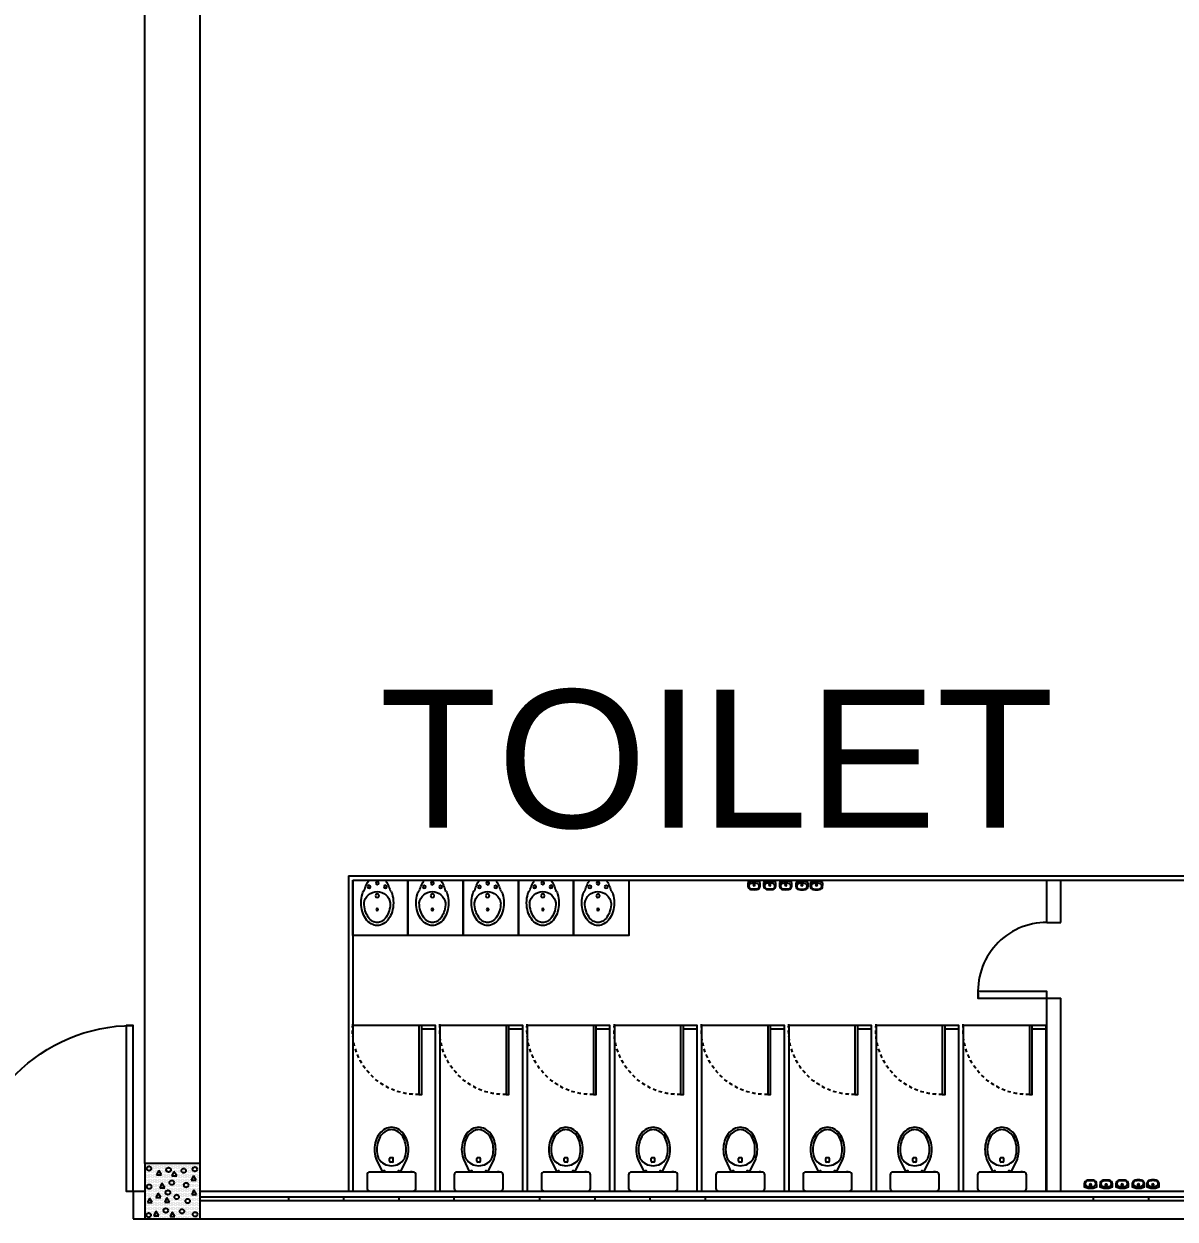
# Model space of a CAD drawing. Header units: feet. Extents: x 200 to 992, y 45 to 257.
# Drawn here: x 361.43 to 403.15, y 87.88 to 131.17 of the extents above; entities that cross this region are included whole.
import ezdxf

# ---------------------------------------------------------------- set-up
doc = ezdxf.new("R2010")
doc.units = ezdxf.units.FT
doc.header["$MEASUREMENT"] = 0
doc.linetypes.add('DASHED', pattern=[0.75, 0.5, -0.25])
for name, color, linetype in [('beampillar', 80, 'Continuous'), ('Cotas', 253, 'Continuous'), ('hatch pillar', 20, 'Continuous'), ('OP-MOB-FIJO', 3, 'Continuous'), ('prep side', 220, 'Continuous'), ('wall', 24, 'Continuous'), ('washrooms', 4, 'Continuous'), ('windows', 241, 'Continuous')]:
    doc.layers.add(name, color=color, linetype=linetype)
doc.styles.get("Standard").update_dxf_attribs({"font": 'arial.ttf'})

# ---------------------------------------------------------------- blocks, each defined once
blk = doc.blocks.new('WC-P02')
for p, q in [((59, 144), (59, 116)), ((69, 154), (89, 154)), ((99, 144), (99, 116)), ((69, 106), (89, 106))]:
    blk.add_line(p, q)
blk.add_lwpolyline([(-161, 475, 0.414214), (-191, 445), (-191, 295, 0.414214), (-161, 265), (319, 265, 0.414214), (349, 295), (349, 445, 0.414214), (319, 475)], format="xyb", close=True)
blk.add_lwpolyline([(-133, 265), (-133, 259), (-145, 259), (-147, 261), (-149, 262), (-151, 262), (-159, 262), (-159, 265)])
for points in [[(-21, 265), (-91, 121, 0.010294), (-94, 111, 0.077224), (-109, 15, 0.077224), (-94, -81, 0.087), (-54, -158, 0.105687), (9, -212, 0.124183), (79, -230, 0.124183), (148, -212, 0.105687), (212, -158, 0.087), (252, -81, 0.077224), (267, 15, 0.077224), (252, 111, 0.010294), (248, 121), (179, 265)], [(-83, 15, 0.077224), (-70, -74, 0.087), (-34, -142, 0.105687), (22, -189, 0.124183), (79, -204, 0.124183), (136, -189, 0.105687), (191, -142, 0.087), (227, -74, 0.077224), (241, 15, 0.077224), (227, 103, 0.018244), (221, 118, 0.018244)], [(-64, 118, 0.018244), (-70, 103, 0.077224), (-83, 15, 0.077224)]]:
    blk.add_lwpolyline(points, format="xyb")
for centre in [(-1, 250), (159, 250)]:
    blk.add_circle(centre, 4)
for centre, radius, start, end in [((78, 25), 170, 32.9845, 146.7928), ((69, 144), 10, 90, 180), ((89, 144), 10, 0, 90), ((69, 116), 10, 180, 270), ((89, 116), 10, 270, 360)]:
    blk.add_arc(centre, radius, start, end)
blk = doc.blocks.new('*U30')
at = {"layer": 'Cotas'}
for p, q in [((1.505, -2.837), (1.005, -2.837)), ((1.505, -2.977), (1.005, -2.977))]:
    blk.add_line(p, q, dxfattribs=at)
blk.add_lwpolyline([(1.005, -2.977), (0.902, -2.977), (0.902, -0.476), (1.005, -0.476)], close=True, dxfattribs=at)
at = {"layer": 'Cotas', "linetype": 'DASHED', "ltscale": 0.25}
blk.add_arc((0.838, -2.817), 2.342, 88.4173, 185.0331, dxfattribs=at)
at = {"layer": 'prep side', "linetype": 'ByBlock'}
blk.add_lwpolyline([(1.505, 3.023), (1.505, -2.977), (-1.495, -2.977), (-1.495, 3.023)], close=True, dxfattribs=at)
at = {"layer": 'OP-MOB-FIJO', "xscale": -0.003281818591755336, "yscale": 0.003281818591755336, "zscale": 0.003281818591755336}
blk.add_blockref('WC-P02', (0.167, 1.465), dxfattribs=at)
blk = doc.blocks.new('*U31')
at = {"layer": 'washrooms', "color": 0, "linetype": 'ByBlock', "lineweight": -2, "transparency": 16777216}
for p in [(0, 0), (3.16, 0), (6.32, 0), (9.48, 0), (12.64, 0), (15.8, 0), (18.96, 0), (22.12, 0)]:
    blk.add_blockref('*U30', p, dxfattribs=at)
blk = doc.blocks.new('AS3')
for p, q in [((-0.161, 0.16), (-0.148, 0.148)), ((-0.161, 0.16), (-0.161, 0.16)), ((0.161, 0.16), (0.148, 0.148)), ((-0.093, 0.03), (0.093, 0.03)), ((-0.093, 0.03), (0.093, 0.03))]:
    blk.add_line(p, q)
for centre, radius in [((0, 0.368), 0.0125), ((0, 0.21), 0.021), ((-0.094, 0.106), 0.0175), ((0, 0.065), 0.0175), ((0.094, 0.106), 0.0175)]:
    blk.add_circle(centre, radius)
for centre, radius, start, end in [((0, 0.417), 0.135, 90, 120.1667), ((0, 0.417), 0.135, 59.8333, 90), ((0.091, 0.317), 0.273, 144.5247, 163.5541), ((0.091, 0.317), 0.238, 144.5247, 163.5541), ((0.035, 0.357), 0.205, 120.1667, 144.5247), ((0.035, 0.357), 0.17, 120.1667, 144.5247), ((0, 0.417), 0.0996, 90, 120.1667), ((0, 0.417), 0.0996, 59.8333, 90), ((-0.035, 0.357), 0.17, 35.4753, 59.8333), ((-0.035, 0.357), 0.205, 35.4753, 59.8333), ((-0.091, 0.317), 0.238, 16.4459, 35.4753), ((-0.091, 0.317), 0.273, 16.4459, 35.4753), ((0.179, 0.291), 0.365, 163.5541, 180), ((0.179, 0.291), 0.365, 180, 196.4459), ((0.179, 0.291), 0.33, 163.5541, 180), ((-0.001, 0.313), 0.152, 188.2378, 351.7622), ((-0.179, 0.291), 0.33, 0, 16.4459), ((-0.179, 0.291), 0.365, 0, 16.4459), ((-0.179, 0.291), 0.365, 343.5541, 360), ((0.091, 0.265), 0.273, 196.4459, 202.604), ((0.221, 0.248), 0.383, 195.1598, 214.6695), ((-0.221, 0.248), 0.383, 325.3305, 344.8402), ((-0.091, 0.265), 0.273, 337.396, 343.5541)]:
    blk.add_arc(centre, radius, start, end)
blk = doc.blocks.new('12door')
at = {"layer": 'prep side'}
for points in [[(3437.495, 2668.251), (3437.495, 2662.251), (3437.245, 2662.251), (3437.245, 2668.251)], [(3448.995, 2662.251), (3448.995, 2668.251), (3449.245, 2668.251), (3449.245, 2662.251)]]:
    blk.add_lwpolyline(points, close=True, dxfattribs=at)
for centre, start, end in [((3437.245, 2668.251), 270, 360), ((3449.245, 2668.251), 180, 270)]:
    blk.add_arc(centre, 6, start, end, dxfattribs=at)
blk = doc.blocks.new('hatchedpillar')
at = {"layer": 'hatch pillar', "linetype": 'ByBlock', "true_color": 0xf4ee51}
h = blk.add_hatch(dxfattribs=at)
h.set_pattern_fill('DOTS', color=41, scale=0.74)
h.set_pattern_definition([(0, (163.9823, -164.541804), (0.023125, 0.04625), [0, -0.04625])])
h.paths.add_polyline_path([(367.8, 89.876), (365.8, 89.876), (365.8, 87.876), (367.8, 87.876)])
at = {"layer": 'hatch pillar', "linetype": 'Continuous', "lineweight": -3, "ltscale": 2}
for p, q in [((366.321, 89.636), (366.244, 89.474)), ((366.422, 89.474), (366.321, 89.636)), ((366.244, 89.474), (366.422, 89.474)), ((366.87, 89.605), (366.792, 89.443)), ((366.792, 89.443), (366.97, 89.443)), ((366.97, 89.443), (366.87, 89.605)), ((367.577, 89.446), (367.5, 89.284)), ((367.5, 89.284), (367.677, 89.284)), ((367.677, 89.284), (367.577, 89.446)), ((366.298, 88.818), (366.221, 88.656)), ((366.398, 88.656), (366.298, 88.818)), ((366.437, 89.173), (366.36, 89.011)), ((366.36, 89.011), (366.537, 89.011)), ((366.537, 89.011), (366.437, 89.173)), ((367.591, 88.931), (367.514, 88.769)), ((367.514, 88.769), (367.691, 88.769)), ((367.691, 88.769), (367.591, 88.931)), ((365.987, 88.635), (365.91, 88.473)), ((365.91, 88.473), (366.088, 88.473)), ((366.088, 88.473), (365.987, 88.635)), ((366.221, 88.656), (366.398, 88.656)), ((366.615, 88.656), (366.537, 88.494)), ((366.537, 88.494), (366.715, 88.494)), ((366.715, 88.494), (366.615, 88.656)), ((366.221, 88.162), (366.144, 88)), ((366.144, 88), (366.321, 88)), ((366.321, 88), (366.221, 88.162)), ((366.808, 88.132), (366.731, 87.97)), ((366.731, 87.97), (366.908, 87.97)), ((366.908, 87.97), (366.808, 88.132))]:
    blk.add_line(p, q, dxfattribs=at)
for centre in [(365.969, 89.707), (366.677, 89.659), (367.225, 89.628), (367.63, 89.686), (366.792, 89.196), (365.976, 89.051), (366.653, 88.841), (366.97, 88.679), (367.312, 89.108), (367.368, 88.529), (365.955, 88.021), (366.576, 88.186), (367.163, 88.155), (367.637, 88.049)]:
    blk.add_circle(centre, 0.0821, dxfattribs=at)

msp = doc.modelspace()

# ---------------------------------------------------------------- linework, layer by layer
at = {"layer": 'beampillar', "linetype": 'ByBlock'}
for p, q in [((365.8173, 89.8907), (365.8173, 254.41766)), ((367.8173, 89.8907), (367.8173, 254.41766)), ((365.39425, 87.8907), (453.29065, 87.8907))]:
    msp.add_line(p, q, dxfattribs=at)
msp.add_lwpolyline([(365.8173, 87.8907), (367.8173, 87.8907), (367.8173, 89.8907), (365.8173, 89.8907)], close=True, dxfattribs=at)
at = {"layer": 'prep side', "linetype": 'ByBlock'}
msp.add_line((365.39425, 88.8907), (365.39425, 87.8853), dxfattribs=at)
at = {"layer": 'wall', "linetype": 'ByBlock'}
for p, q in [((365.14425, 88.8907), (365.8173, 88.8907)), ((367.8173, 88.8907), (407.3173, 88.8907)), ((365.39425, 87.8907), (457.29065, 87.8907))]:
    msp.add_line(p, q, dxfattribs=at)
at = {"layer": 'washrooms', "linetype": 'ByBlock'}
for p, q in [((373.19008, 100.31421), (373.19008, 88.88736)), ((373.19008, 100.31421), (456.29065, 100.31421)), ((373.35075, 100.15421), (373.35008, 88.88736)), ((373.35075, 100.15421), (456.29065, 100.15421)), ((387.8108, 100.11986), (387.66519, 100.06704)), ((387.98887, 100.11986), (387.8108, 100.11986)), ((388.11503, 100.06704), (387.98887, 100.11986)), ((388.37929, 100.12154), (388.23368, 100.06872)), ((388.55736, 100.12154), (388.37929, 100.12154)), ((388.68352, 100.06872), (388.55736, 100.12154)), ((388.95872, 100.11986), (388.81311, 100.06704)), ((389.13679, 100.11986), (388.95872, 100.11986)), ((389.26295, 100.06704), (389.13679, 100.11986)), ((389.54713, 100.11506), (389.40152, 100.06223)), ((389.7252, 100.11506), (389.54713, 100.11506)), ((389.85136, 100.06223), (389.7252, 100.11506)), ((390.07285, 100.11506), (389.92725, 100.06223)), ((390.25092, 100.11506), (390.07285, 100.11506)), ((390.37708, 100.06223), (390.25092, 100.11506)), ((398.50314, 98.62545), (398.50314, 100.15994)), ((399.00314, 98.62545), (399.00314, 100.15994)), ((398.50314, 98.62545), (399.00314, 98.62545)), ((398.50314, 88.8907), (398.50314, 96.12545)), ((398.50314, 95.87545), (399.00314, 95.87545)), ((399.00314, 88.8907), (399.00314, 95.87545)), ((400.00166, 88.9803), (399.85605, 89.03312)), ((400.17973, 88.9803), (400.00166, 88.9803)), ((400.30589, 89.03312), (400.17973, 88.9803)), ((400.57015, 88.97862), (400.42454, 89.03144)), ((400.74822, 88.97862), (400.57015, 88.97862)), ((400.87438, 89.03144), (400.74822, 88.97862)), ((401.14958, 88.9803), (401.00397, 89.03312)), ((401.32765, 88.9803), (401.14958, 88.9803)), ((401.45381, 89.03312), (401.32765, 88.9803)), ((401.738, 88.9851), (401.59239, 89.03793)), ((401.91607, 88.9851), (401.738, 88.9851)), ((402.04223, 89.03793), (401.91607, 88.9851)), ((402.26372, 88.9851), (402.11811, 89.03793)), ((402.44179, 88.9851), (402.26372, 88.9851)), ((402.56795, 89.03793), (402.44179, 88.9851))]:
    msp.add_line(p, q, dxfattribs=at)
for points in [[(373.35075, 100.15421), (375.35075, 100.15421), (375.35075, 98.15421), (373.35075, 98.15421)], [(375.35075, 100.15421), (377.35075, 100.15421), (377.35075, 98.15421), (375.35075, 98.15421)], [(377.35075, 100.15421), (379.35075, 100.15421), (379.35075, 98.15421), (377.35075, 98.15421)], [(379.35075, 100.15421), (381.35075, 100.15421), (381.35075, 98.15421), (379.35075, 98.15421)], [(381.35075, 100.15421), (383.35075, 100.15421), (383.35075, 98.15421), (381.35075, 98.15421)]]:
    msp.add_lwpolyline(points, close=True, dxfattribs=at)
at = {"layer": 'washrooms'}
msp.add_lwpolyline([(396.00314, 96.12545), (396.00314, 95.87545), (398.50314, 95.87545), (398.50314, 96.12545)], close=True, dxfattribs=at)
for centre, radius in [((387.73011, 100.05552), 0.015), ((388.2986, 100.0572), 0.015), ((388.87803, 100.05552), 0.015), ((389.46644, 100.05071), 0.015), ((389.99216, 100.05071), 0.015), ((387.89011, 99.98452), 0.023), ((388.4586, 99.9862), 0.023), ((389.03803, 99.98452), 0.023), ((389.62644, 99.97971), 0.023), ((390.15216, 99.97971), 0.023), ((399.92097, 89.04464), 0.015), ((400.08097, 89.11564), 0.023), ((400.48946, 89.04296), 0.015), ((400.64946, 89.11396), 0.023), ((401.06889, 89.04464), 0.015), ((401.22889, 89.11564), 0.023), ((401.65731, 89.04945), 0.015), ((401.81731, 89.12045), 0.023), ((402.18303, 89.04945), 0.015), ((402.34303, 89.12045), 0.023)]:
    msp.add_circle(centre, radius, dxfattribs=at)
for centre, radius, start, end in [((388.93416, 100.01598), 1.27, 177.695928, 183.354057), ((387.7945, 99.93829), 0.096, 110.423625, 261.892865), ((387.89011, 99.68152), 0.37, 90, 110.423625), ((387.89011, 99.68152), 0.37, 69.576375, 90), ((387.98572, 99.93829), 0.096, 278.107135, 69.576375), ((386.84606, 100.01598), 1.27, 356.645943, 2.304072), ((389.50266, 100.01766), 1.27, 177.695928, 183.354057), ((388.36299, 99.93997), 0.096, 110.423625, 261.892865), ((388.4586, 99.6832), 0.37, 90, 110.423625), ((388.4586, 99.6832), 0.37, 69.576375, 90), ((388.55422, 99.93997), 0.096, 278.107135, 69.576375), ((387.41455, 100.01766), 1.27, 356.645943, 2.304072), ((390.08208, 100.01598), 1.27, 177.695928, 183.354057), ((388.94242, 99.93829), 0.096, 110.423625, 261.892865), ((389.03803, 99.68152), 0.37, 90, 110.423625), ((389.03803, 99.68152), 0.37, 69.576375, 90), ((389.13364, 99.93829), 0.096, 278.107135, 69.576375), ((387.99398, 100.01598), 1.27, 356.645943, 2.304072), ((390.6705, 100.01117), 1.27, 177.695928, 183.354057), ((389.53083, 99.93349), 0.096, 110.423625, 261.892865), ((389.62644, 99.67671), 0.37, 90, 110.423625), ((389.62644, 99.67671), 0.37, 69.576375, 90), ((389.72206, 99.93349), 0.096, 278.107135, 69.576375), ((388.58239, 100.01117), 1.27, 356.645943, 2.304072), ((391.19622, 100.01117), 1.27, 177.695928, 183.354057), ((390.05655, 99.93349), 0.096, 110.423625, 261.892865), ((390.15216, 99.67671), 0.37, 90, 110.423625), ((390.15216, 99.67671), 0.37, 69.576375, 90), ((390.24778, 99.93349), 0.096, 278.107135, 69.576375), ((389.10811, 100.01117), 1.27, 356.645943, 2.304072), ((387.80011, 99.94952), 0.134, 183.354057, 259.712404), ((387.89011, 100.60952), 0.8, 261.81246, 270), ((387.89011, 100.60952), 0.774, 261.81246, 270), ((387.89011, 99.98452), 0.0325, 90, 270), ((387.89011, 99.98452), 0.0325, 270, 90), ((387.89011, 100.60952), 0.774, 270, 278.18754), ((387.89011, 100.60952), 0.8, 270, 278.18754), ((387.98011, 99.94952), 0.134, 280.287596, 356.645943), ((388.3686, 99.9512), 0.134, 183.354057, 259.712404), ((388.4586, 100.6112), 0.8, 261.81246, 270), ((388.4586, 100.6112), 0.774, 261.81246, 270), ((388.4586, 99.9862), 0.0325, 90, 270), ((388.4586, 99.9862), 0.0325, 270, 90), ((388.4586, 100.6112), 0.774, 270, 278.18754), ((388.4586, 100.6112), 0.8, 270, 278.18754), ((388.5486, 99.9512), 0.134, 280.287596, 356.645943), ((388.94803, 99.94952), 0.134, 183.354057, 259.712404), ((389.03803, 100.60952), 0.8, 261.81246, 270), ((389.03803, 100.60952), 0.774, 261.81246, 270), ((389.03803, 99.98452), 0.0325, 90, 270), ((389.03803, 99.98452), 0.0325, 270, 90), ((389.03803, 100.60952), 0.774, 270, 278.18754), ((389.03803, 100.60952), 0.8, 270, 278.18754), ((389.12803, 99.94952), 0.134, 280.287596, 356.645943), ((389.53644, 99.94471), 0.134, 183.354057, 259.712404), ((389.62644, 100.60471), 0.8, 261.81246, 270), ((389.62644, 100.60471), 0.774, 261.81246, 270), ((389.62644, 99.97971), 0.0325, 90, 270), ((389.62644, 99.97971), 0.0325, 270, 90), ((389.62644, 100.60471), 0.774, 270, 278.18754), ((389.62644, 100.60471), 0.8, 270, 278.18754), ((389.71644, 99.94471), 0.134, 280.287596, 356.645943), ((390.06216, 99.94471), 0.134, 183.354057, 259.712404), ((390.15216, 100.60471), 0.8, 261.81246, 270), ((390.15216, 100.60471), 0.774, 261.81246, 270), ((390.15216, 99.97971), 0.0325, 90, 270), ((390.15216, 99.97971), 0.0325, 270, 90), ((390.15216, 100.60471), 0.774, 270, 278.18754), ((390.15216, 100.60471), 0.8, 270, 278.18754), ((390.24216, 99.94471), 0.134, 280.287596, 356.645943), ((399.99097, 89.15064), 0.134, 100.287596, 176.645943), ((399.98536, 89.16187), 0.096, 98.107135, 249.576375), ((400.08097, 88.49064), 0.8, 90, 98.18754), ((400.08097, 88.49064), 0.774, 90, 98.18754), ((400.08097, 88.49064), 0.8, 81.81246, 90), ((400.08097, 88.49064), 0.774, 81.81246, 90), ((400.17659, 89.16187), 0.096, 290.423625, 81.892865), ((400.17097, 89.15064), 0.134, 3.354057, 79.712404), ((400.55946, 89.14896), 0.134, 100.287596, 176.645943), ((400.55385, 89.16019), 0.096, 98.107135, 249.576375), ((400.64946, 88.48896), 0.8, 90, 98.18754), ((400.64946, 88.48896), 0.774, 90, 98.18754), ((400.64946, 88.48896), 0.8, 81.81246, 90), ((400.64946, 88.48896), 0.774, 81.81246, 90), ((400.74508, 89.16019), 0.096, 290.423625, 81.892865), ((400.73946, 89.14896), 0.134, 3.354057, 79.712404), ((401.13889, 89.15064), 0.134, 100.287596, 176.645943), ((401.13328, 89.16187), 0.096, 98.107135, 249.576375), ((401.22889, 88.49064), 0.8, 90, 98.18754), ((401.22889, 88.49064), 0.774, 90, 98.18754), ((401.22889, 88.49064), 0.8, 81.81246, 90), ((401.22889, 88.49064), 0.774, 81.81246, 90), ((401.32451, 89.16187), 0.096, 290.423625, 81.892865), ((401.31889, 89.15064), 0.134, 3.354057, 79.712404), ((401.72731, 89.15545), 0.134, 100.287596, 176.645943), ((401.72169, 89.16667), 0.096, 98.107135, 249.576375), ((401.81731, 88.49545), 0.8, 90, 98.18754), ((401.81731, 88.49545), 0.774, 90, 98.18754), ((401.81731, 88.49545), 0.8, 81.81246, 90), ((401.81731, 88.49545), 0.774, 81.81246, 90), ((401.91292, 89.16667), 0.096, 290.423625, 81.892865), ((401.90731, 89.15545), 0.134, 3.354057, 79.712404), ((402.25303, 89.15545), 0.134, 100.287596, 176.645943), ((402.24741, 89.16667), 0.096, 98.107135, 249.576375), ((402.34303, 88.49545), 0.8, 90, 98.18754), ((402.34303, 88.49545), 0.774, 90, 98.18754), ((402.34303, 88.49545), 0.8, 81.81246, 90), ((402.34303, 88.49545), 0.774, 81.81246, 90), ((402.43864, 89.16667), 0.096, 290.423625, 81.892865), ((402.43303, 89.15545), 0.134, 3.354057, 79.712404), ((401.12503, 89.08418), 1.27, 176.645943, 182.304072), ((400.08097, 89.41864), 0.37, 249.576375, 270), ((400.08097, 89.11564), 0.0325, 90, 270), ((400.08097, 89.11564), 0.0325, 270, 90), ((400.08097, 89.41864), 0.37, 270, 290.423625), ((399.03692, 89.08418), 1.27, 357.695928, 3.354057), ((401.69352, 89.0825), 1.27, 176.645943, 182.304072), ((400.64946, 89.41696), 0.37, 249.576375, 270), ((400.64946, 89.11396), 0.0325, 90, 270), ((400.64946, 89.11396), 0.0325, 270, 90), ((400.64946, 89.41696), 0.37, 270, 290.423625), ((399.60541, 89.0825), 1.27, 357.695928, 3.354057), ((402.27295, 89.08418), 1.27, 176.645943, 182.304072), ((401.22889, 89.41864), 0.37, 249.576375, 270), ((401.22889, 89.11564), 0.0325, 90, 270), ((401.22889, 89.11564), 0.0325, 270, 90), ((401.22889, 89.41864), 0.37, 270, 290.423625), ((400.18484, 89.08418), 1.27, 357.695928, 3.354057), ((402.86136, 89.08899), 1.27, 176.645943, 182.304072), ((401.81731, 89.42345), 0.37, 249.576375, 270), ((401.81731, 89.12045), 0.0325, 90, 270), ((401.81731, 89.12045), 0.0325, 270, 90), ((401.81731, 89.42345), 0.37, 270, 290.423625), ((400.77325, 89.08899), 1.27, 357.695928, 3.354057), ((403.38708, 89.08899), 1.27, 176.645943, 182.304072), ((402.34303, 89.42345), 0.37, 249.576375, 270), ((402.34303, 89.12045), 0.0325, 90, 270), ((402.34303, 89.12045), 0.0325, 270, 90), ((402.34303, 89.42345), 0.37, 270, 290.423625), ((401.29897, 89.08899), 1.27, 357.695928, 3.354057)]:
    msp.add_arc(centre, radius, start, end, dxfattribs=at)
at = {"layer": 'washrooms', "linetype": 'ByBlock'}
msp.add_arc((398.50314, 96.12545), 2.5, 90, 185.73917, dxfattribs=at)
at = {"layer": 'windows', "linetype": 'ByBlock'}
for p, q in [((367.8173, 88.6807), (407.3173, 88.6807)), ((367.8173, 88.5507), (407.3173, 88.5507)), ((371.0173, 88.6807), (371.0173, 88.5507)), ((373.0173, 88.6807), (373.0173, 88.5507)), ((375.0173, 88.6807), (375.0173, 88.5507)), ((377.0173, 88.6807), (377.0173, 88.5507)), ((377.0173, 88.6807), (377.0173, 88.5507)), ((380.1173, 88.6807), (380.1173, 88.5507)), ((382.1173, 88.6807), (382.1173, 88.5507)), ((384.1173, 88.6807), (384.1173, 88.5507)), ((386.1173, 88.6807), (386.1173, 88.5507)), ((400.17763, 88.6807), (400.17763, 88.5507)), ((402.17763, 88.6807), (402.17763, 88.5507))]:
    msp.add_line(p, q, dxfattribs=at)

# ---------------------------------------------------------------- block references
at = {"layer": 'prep side', "linetype": 'ByBlock'}
msp.add_blockref('hatchedpillar', (0, 0), dxfattribs=at)
at = {"layer": 'washrooms', "xscale": -3.14700811838211, "yscale": 3.14700811838211, "zscale": 3.14700811838211, "rotation": 180}
for p in [(374.23626, 100.24862), (376.23626, 100.24862), (378.23626, 100.24862), (380.23626, 100.24862), (382.23626, 100.24862)]:
    msp.add_blockref('AS3', p, dxfattribs=at)
at = {"layer": 'washrooms', "linetype": 'ByBlock', "xscale": -1, "rotation": 180}
msp.add_blockref('*U31', (374.84557, 91.91342), dxfattribs=at)
at = {"layer": 'windows', "xscale": -1, "rotation": 180}
msp.add_blockref('12door', (-3083.85057, 2757.14172), dxfattribs=at)

# ---------------------------------------------------------------- texts
at = {"insert": (374.31316, 107.05099), "char_height": 5, "attachment_point": 1}
msp.add_mtext_dynamic_manual_height_columns('TOILET', width=87.7140104, gutter_width=1, heights=[0], dxfattribs=at)

doc.saveas('drawing.dxf')
